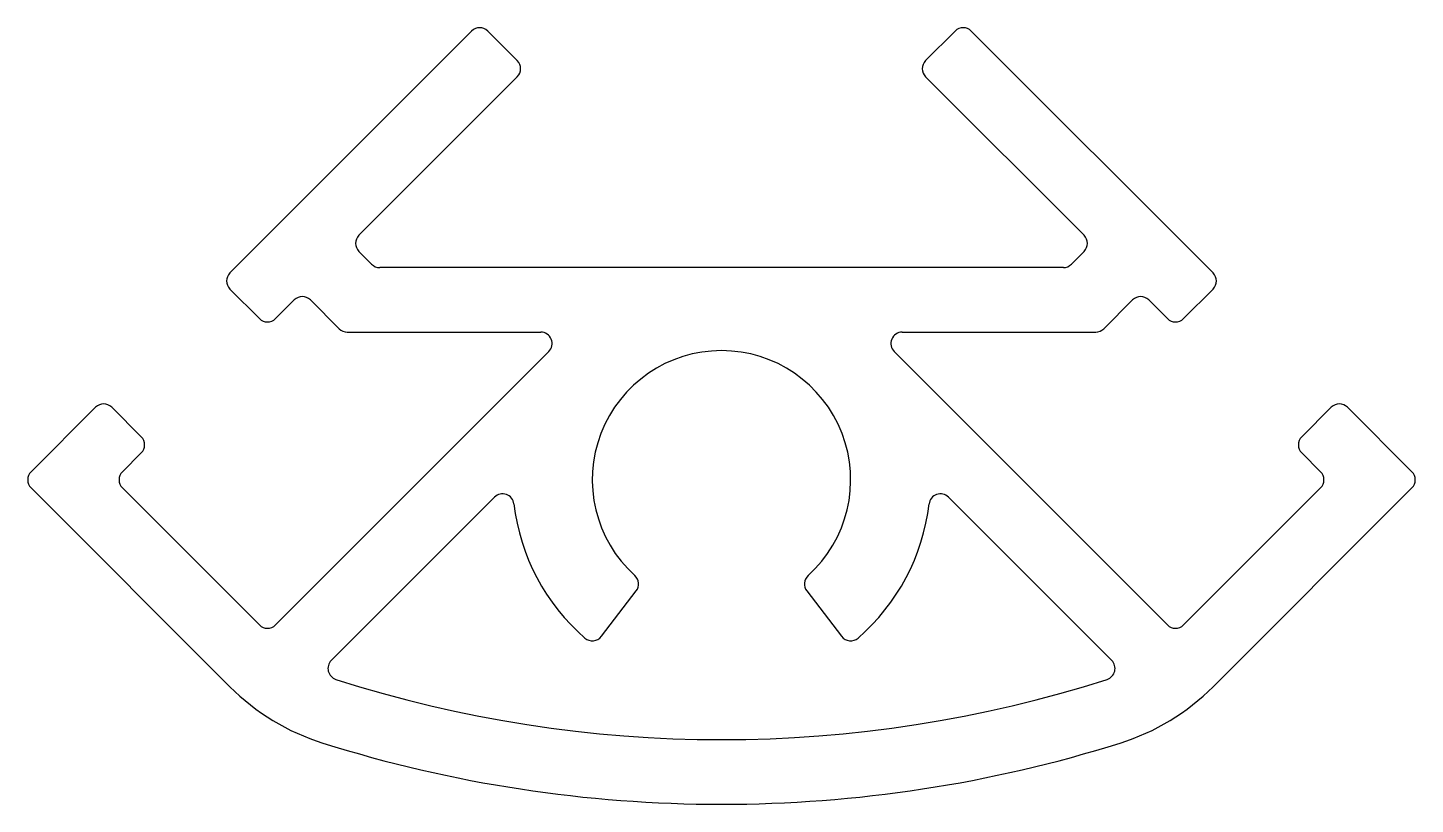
# Model space of a CAD drawing. Extents: x 2880.8 to 2917.3, y 1330 to 1350.5.
import ezdxf

# ---------------------------------------------------------------- set-up
doc = ezdxf.new("R2010")
doc.units = 0
doc.layers.get('0').update_dxf_attribs({"linetype": 'CONTINUOUS'})

msp = doc.modelspace()

# ---------------------------------------------------------------- linework, layer by layer
for p, q in [((2892.481, 1350.388), (2886.117, 1344.024)), ((2893.683, 1349.61), (2892.906, 1350.388)), ((2905.209, 1350.388), (2904.431, 1349.61)), ((2911.997, 1344.024), (2905.633, 1350.388)), ((2889.511, 1345.014), (2893.683, 1349.186)), ((2904.431, 1349.186), (2908.603, 1345.014)), ((2889.848, 1344.253), (2889.511, 1344.59)), ((2908.603, 1344.59), (2908.267, 1344.253)), ((2908.055, 1344.165), (2890.06, 1344.165)), ((2886.117, 1343.6), (2886.895, 1342.822)), ((2887.319, 1342.822), (2887.811, 1343.314)), ((2888.236, 1343.314), (2888.996, 1342.553)), ((2909.118, 1342.553), (2909.879, 1343.314)), ((2910.303, 1343.314), (2910.795, 1342.822)), ((2911.22, 1342.822), (2911.997, 1343.6)), ((2889.208, 1342.465), (2894.3, 1342.465)), ((2903.815, 1342.465), (2908.906, 1342.465)), ((2894.512, 1341.953), (2887.319, 1334.761)), ((2910.795, 1334.761), (2903.603, 1341.953)), ((2882.582, 1340.489), (2880.885, 1338.791)), ((2883.784, 1339.711), (2883.006, 1340.489)), ((2915.109, 1340.489), (2914.331, 1339.711)), ((2917.23, 1338.791), (2915.533, 1340.489)), ((2883.289, 1338.791), (2883.784, 1339.286)), ((2914.331, 1339.286), (2914.826, 1338.791)), ((2880.885, 1338.367), (2886.119, 1333.133)), ((2886.895, 1334.761), (2883.289, 1338.367)), ((2914.826, 1338.367), (2911.22, 1334.761)), ((2911.996, 1333.133), (2917.23, 1338.367)), ((2888.786, 1333.824), (2893.084, 1338.121)), ((2905.031, 1338.121), (2909.328, 1333.824)), ((2895.897, 1334.461), (2896.812, 1335.654)), ((2901.302, 1335.654), (2902.218, 1334.461))]:
    msp.add_line(p, q)
for centre, radius, start, end in [((2892.693, 1350.176), 0.3, 45, 135), ((2905.421, 1350.176), 0.3, 45, 135), ((2893.471, 1349.398), 0.3, 315, 45), ((2904.643, 1349.398), 0.3, 135, 225), ((2889.724, 1344.802), 0.3, 135, 225), ((2908.391, 1344.802), 0.3, 315, 45), ((2886.329, 1343.812), 0.3, 135, 225), ((2890.06, 1344.465), 0.3, 225, 270), ((2908.055, 1344.465), 0.3, 270, 315), ((2911.785, 1343.812), 0.3, 315, 45), ((2888.024, 1343.102), 0.3, 45, 135), ((2910.091, 1343.102), 0.3, 45, 135), ((2887.107, 1343.034), 0.3, 225, 315), ((2889.208, 1342.765), 0.3, 225, 270), ((2908.906, 1342.765), 0.3, 270, 315), ((2911.007, 1343.034), 0.3, 225, 315), ((2894.3, 1342.165), 0.3, 315, 90), ((2903.815, 1342.165), 0.3, 90, 225), ((2899.057, 1338.579), 3.4, 312.1507, 227.8493), ((2882.794, 1340.276), 0.3, 45, 135), ((2915.321, 1340.276), 0.3, 45, 135), ((2883.572, 1339.499), 0.3, 315, 45), ((2914.543, 1339.499), 0.3, 135, 225), ((2881.097, 1338.579), 0.3, 135, 225), ((2883.501, 1338.579), 0.3, 135, 225), ((2914.614, 1338.579), 0.3, 315, 45), ((2917.018, 1338.579), 0.3, 315, 45), ((2893.296, 1337.909), 0.3, 6.6335, 135), ((2904.819, 1337.909), 0.3, 45, 173.3665), ((2899.057, 1338.579), 5.5, 186.6335, 229.1926), ((2899.057, 1338.579), 5.5, 310.8074, 353.3665), ((2896.574, 1335.836), 0.3, 322.5, 47.8493), ((2901.54, 1335.836), 0.3, 132.1507, 217.5), ((2887.107, 1334.973), 0.3, 225, 315), ((2911.007, 1334.973), 0.3, 225, 315), ((2895.659, 1334.643), 0.3, 229.1926, 322.5), ((2902.456, 1334.643), 0.3, 217.5, 310.8074), ((2888.999, 1333.612), 0.3, 135, 252.2532), ((2909.116, 1333.612), 0.3, 287.7468, 45), ((2890.361, 1337.376), 6, 225, 252.5505), ((2899.057, 1365.041), 33.3, 252.2532, 287.7468), ((2907.753, 1337.376), 6, 287.4495, 315), ((2899.057, 1365.041), 35, 252.5505, 287.4495)]:
    msp.add_arc(centre, radius, start, end)

doc.saveas('drawing.dxf')
